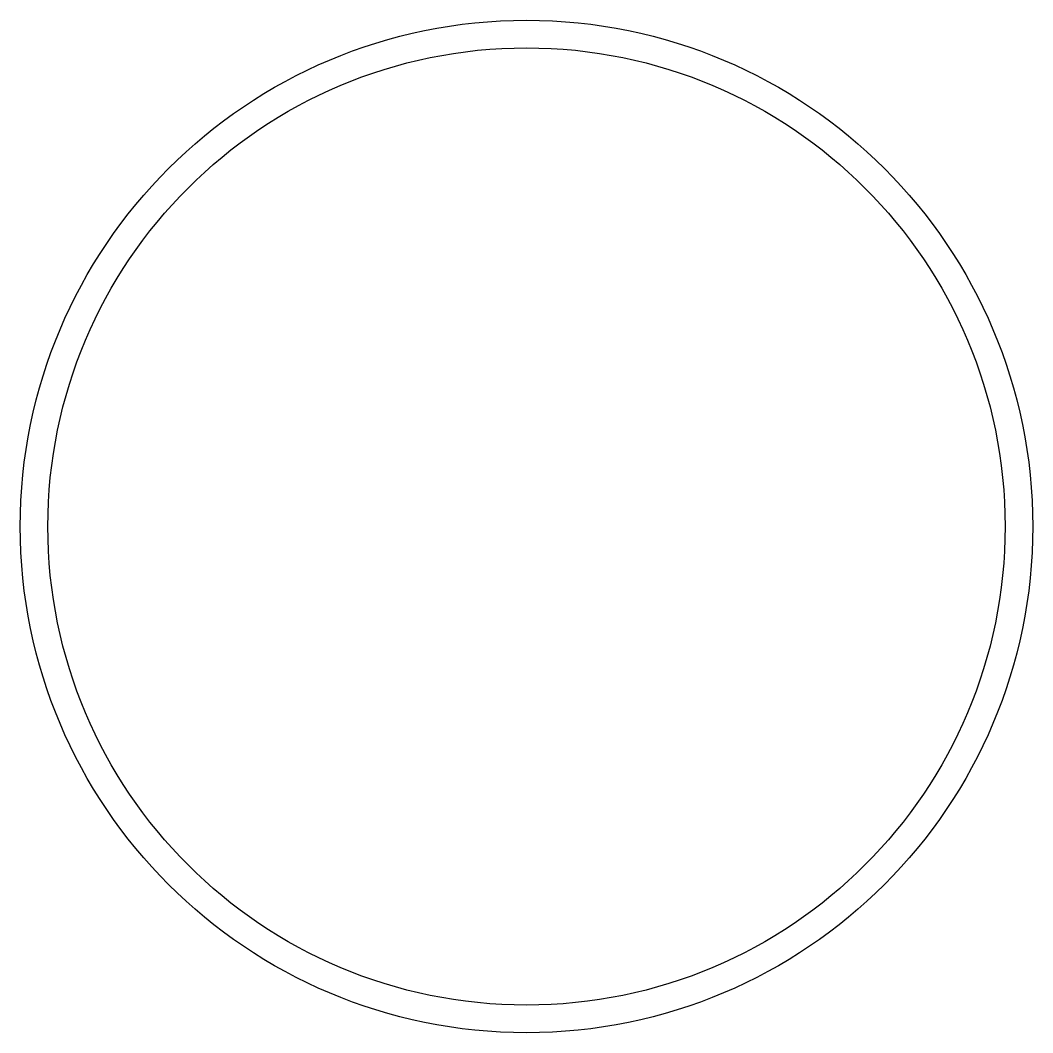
# Model space of a CAD drawing. Extents: x 516.5 to 571.5, y 630 to 685.
import ezdxf

# ---------------------------------------------------------------- set-up
doc = ezdxf.new("R2010")
doc.units = 0
doc.layers.get('0').update_dxf_attribs({"linetype": 'CONTINUOUS'})

msp = doc.modelspace()

# ---------------------------------------------------------------- linework, layer by layer
at = {"color": 0}
for radius in [27.5, 26]:
    msp.add_circle((544.032, 657.458), radius, dxfattribs=at)

doc.saveas('drawing.dxf')
